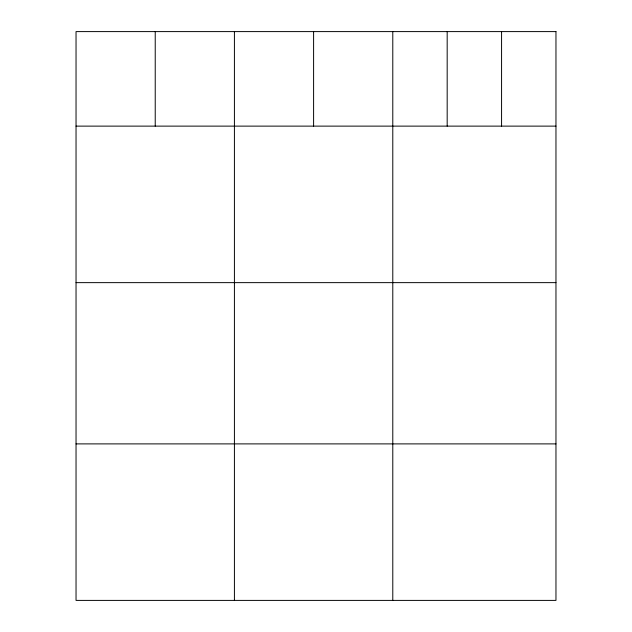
<?xml version="1.0" encoding="UTF-8"?>
<svg xmlns="http://www.w3.org/2000/svg" width="632" height="632" viewBox="0 0 632 632"><rect width="100%" height="100%" fill="white"/><g stroke="black" fill="none" stroke-linecap="round" stroke-linejoin="round"><path stroke-width="0.95" d="M76.038 126.124L555.962 126.124M76.038 282.638L555.962 282.638M76.038 443.893L555.962 443.893M501.571 31.6L501.571 126.124M447.179 31.6L447.179 126.124M392.788 31.6L392.788 600.4M313.598 31.6L313.598 126.124M234.417 31.6L234.417 600.4M155.227 31.6L155.227 126.124M555.962 31.6L76.038 31.6L76.038 600.4L555.962 600.4L555.962 31.6"/></g></svg>
